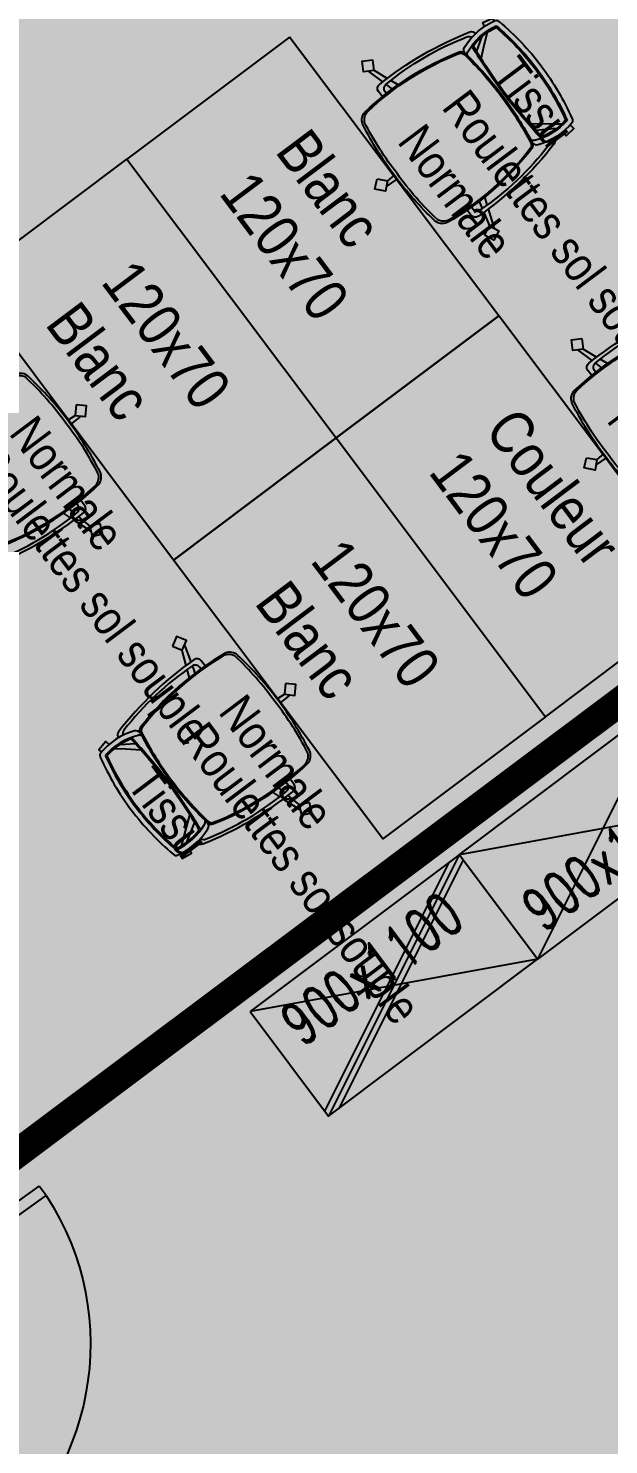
# Model space of a CAD drawing. Extents: x -28.9 to 23.3, y -8.4 to 57.6.
# Drawn here: x 6.156 to 8.154, y 4.323 to 9.198 of the extents above; entities that cross this region are included whole.
import ezdxf
from ezdxf.enums import TextEntityAlignment as Align

# ---------------------------------------------------------------- set-up
doc = ezdxf.new("R2010")
doc.units = 0
doc.header["$LTSCALE"] = 0.001
doc.linetypes.add('HIDDEN', pattern=[9.524999999999999, 6.35, -3.175])
for name, color, linetype in [('A-Etiq_Mob', 7, 'Continuous'), ('A-Etiquettes', 7, 'Continuous'), ('A-MobilierAQ', 7, 'Continuous')]:
    doc.layers.add(name, color=color, linetype=linetype)
for name, color, linetype, true_color in [('A-mobilier', 7, 'Continuous', 0x666666), ('A-vitré', 7, 'Continuous', 0x61becc), ('couleur siege', 1, 'Continuous', 0xff0000), ('Exit- 04-ZON-PLATEAU DE BUREAU', 7, 'Continuous', 0xffc20a)]:
    doc.layers.add(name, color=color, linetype=linetype, true_color=true_color)
doc.layers.add('A-portes', color=7, linetype='Continuous', lineweight=25)
doc.styles.add('ROMAND', font='romand', dxfattribs={"width": 0.7})
doc.styles.get("Standard").update_dxf_attribs({"font": 'ARIALN.TTF'})

# ---------------------------------------------------------------- blocks, each defined once
blk = doc.blocks.new('Poste127')
at = {"transparency": 33554582}
h = blk.add_hatch(color=256, dxfattribs=at)
h.dxf.hatch_style = 1
h.set_gradient(color1=(199, 200, 202), color2=(255, 246, 230), tint=1, name='CURVED')
h.paths.add_polyline_path([(0, 0.7000000001862645), (0, 0), (1.199999999953434, 0), (1.199999999953434, 0.7000000001862645)])
blk.add_lwpolyline([(0, 0.7000000001862645), (0, 0), (1.199999999953434, 0), (1.199999999953434, 0.7000000001862645)], close=True)
at = {"layer": 'A-Etiq_Mob'}
for tag, p in [('FINITION', (0.2838876038261873, 0.4213260475889449)), ('DIM', (0.2838876038261873, 0.180364246770391))]:
    blk.add_attdef(tag, p, '', height=0.15, dxfattribs=at)
blk = doc.blocks.new('chaise')
at = {"layer": 'A-mobilier', "ltscale": 0.1, "true_color": 0xc7c8ca}
h = blk.add_hatch(color=9, dxfattribs=at)
h.dxf.hatch_style = 1
h.paths.add_polyline_path([(0.2715491143421301, 0.455621801202758, 0.300759934891644), (0.2357574017906574, 0.4894748589401656, 0.0433418080680352), (0.008168806819880784, 0.5092401327321439, 0.04334180322000163), (-0.2194197374273336, 0.4894745691133892, 0.3007587469521966), (-0.255211500702342, 0.4556218012027262, 0.09791031049143928), (-0.2228942540697116, 0.02699684442827366, 0.2920854038644955), (-0.2068791327073989, 0.0126073428378719, 0.04092861197460462), (0.008168806819910819, -0.005025367267817993, 0.04092861197459894), (0.2232167463471906, 0.01260734283787018, 0.2920854038644228), (0.2392318677094935, 0.02699684442827621, 0.09791031049144605)])
h.paths.add_polyline_path([(0.1590002434955057, -0.02386810908446568, 0.0157653059491629), (0.008168806819860375, -0.01769453791376741, 0.0167386024384764), (-0.151956327238827, -0.0245606660483948), (-0.1895862393693907, -0.06909931075989478), (-0.218063615710743, -0.1033006341720911, 0.04082410277824906), (-0.2134840188767374, -0.1417929266021728, 0.05487273668182494), (0.00816880681982433, -0.1665915085206171, 0.05487273668186002), (0.2298216325165285, -0.1417929266021725, 0.02251951963335835), (0.2331263378262177, -0.120641768509061), (0.2188994909560902, -0.1014229596364653)])
h.paths.add_polyline_path([(0.1912010179774821, -0.02642313210186309, 0.003372665220578844), (0.1590002434955061, -0.02386810908446657), (0.2188994909560899, -0.1014229596364646), (0.2331263378262178, -0.1206417685090611, 0.02534992267067604), (0.2345535939640554, -0.09658890014734528)])
h.paths.add_polyline_path([(0.2255283528940356, -0.02962915516687836, 0.003599736810384348), (0.1912010179774822, -0.02642313210186309), (0.2345535939640554, -0.09658890014734522, 0.07140017750245801)])
h.paths.add_polyline_path([(-0.1519563272388259, -0.02456066604839391, 0.003504998786596646), (-0.1854092093458931, -0.02735501972066023), (-0.1959909920168737, -0.04283480132175932), (-0.217381903887567, -0.07454627274383974, 0.03026850600342538), (-0.218063615710743, -0.1033006341720911), (-0.1895862393693941, -0.06909931075989734)])
h.paths.add_polyline_path([(-0.1854092093458931, -0.02735501972066023, 0.002494355026537784), (-0.2091907392542439, -0.02962915516687903, 0.04811579010743939), (-0.2173819038875671, -0.07454627274383985), (-0.1959909920168775, -0.04283480132176493)], flags=17)
at = {"layer": 'A-mobilier'}
for p, q in [((0.003950152629471404, 0.5092333933515363), (0.006401147886208491, 0.542773031949082)), ((0.02158272862661192, 0.5582293804112908), (0.02286628991944895, 0.5091583202692505)), ((-0.373705673792216, 0.349310751074654), (-0.3075140074521414, 0.3300594603443869)), ((-0.3077583534605424, 0.3081854639264634), (-0.3628617519528632, 0.3302217688609801)), ((-0.291855176238073, 0.3255052206815492), (-0.2834409433419012, 0.3230580116488682)), ((-0.2623662698793225, 0.3652962910753388), (-0.2871242377551653, 0.3652962910753388)), ((-0.2629488290145616, 0.3452962910753286), (-0.2718427616516124, 0.3452962910753286)), ((0.278703883519114, 0.3652962910753388), (0.3034618513949567, 0.3652962910753388)), ((0.2792864426543531, 0.3452962910753286), (0.2881803752914038, 0.3452962910753286)), ((0.3240022789611317, 0.3204872033845447), (0.3783992786915746, 0.3336615741503124)), ((0.3092525451719723, 0.2928840273316666), (0.2787474258823295, 0.2819319009095693)), ((0.279429722319918, 0.3096922075193902), (0.3085694536247274, 0.3167495383671337)), ((0.397769026339887, 0.324663732337342), (0.3240894310765441, 0.2982108529242282)), ((-0.2173819038875706, -0.07454627274384507), (-0.1959909920168741, -0.0428348013217601)), ((-0.2416250308857855, -0.06559758133252558), (-0.2408523712826423, -0.06559758133252558)), ((-0.1895862393693903, -0.06909931075989562), (-0.2193101251279757, -0.104797691738213)), ((0.2331263378262065, -0.1206417685090457), (0.2188994909560904, -0.1014229596364657)), ((0.2579626445255769, -0.06559758133252558), (0.2571899849224337, -0.06559758133252558))]:
    blk.add_line(p, q, dxfattribs=at)
at = {"layer": 'A-mobilier', "linetype": 'HIDDEN'}
for p, q in [((-0.2626709702161634, 0.2897026001542145), (-0.2927110792869598, 0.3020851971314755)), ((-0.2834409433419012, 0.3230580116488682), (-0.2631565759733689, 0.3171037172212152)), ((-0.1959909920168741, -0.0428348013217601), (-0.1854092093458917, -0.0273550197206589)), ((-0.1519563272388211, -0.02456066604838725), (-0.1895862393693903, -0.06909931075989562)), ((0.2188994909560904, -0.1014229596364657), (0.1590002434955124, -0.02386810908447501)), ((0.1912010179774768, -0.02642313210185421), (0.2345535939640513, -0.09658890014733856))]:
    blk.add_line(p, q, dxfattribs=at)
at = {"layer": 'A-mobilier'}
for points in [[(-0.02357951245585355, 0.5701010768243293), (0.006401147886208491, 0.542773031949082), (0.0339622019070589, 0.571994913139747), (0.002989753268025197, 0.5998487280207883)], [(-0.3982376089203399, 0.3102247409160555), (-0.3630947610984663, 0.3309805480123487), (-0.3828587798978162, 0.3655976258284284), (-0.4180016277196898, 0.3448418187321067)], [(0.395110413160296, 0.3711762720043339), (0.3783992786915746, 0.3336615741503124), (0.4151551973942276, 0.3167174305359879), (0.431866331862949, 0.3542321283900378)]]:
    blk.add_lwpolyline(points, close=True, dxfattribs=at)
for points in [[(0.2546741722848083, -0.1449980044295387), (0.2745471435902971, -0.14743971786163), (0.2795300759263171, -0.1068839056892443), (0.2593574427116323, -0.1049241008195736)], [(-0.2428140357667985, -0.1092347302732151), (-0.2591729075763567, -0.1128872624066446), (-0.2503245577565281, -0.1525170357094225), (-0.2373278107128272, -0.1499058006915845)]]:
    blk.add_lwpolyline(points, dxfattribs=at)
for centre, radius, start, end in [((-0.2117215272793942, 0.44548813273218), 0.044655, 99.92719800000059, 166.8834608697456), ((-0.01858830833711522, -0.6868686344490698), 1.183601823291655, 88.70463161621642, 100.0235487555268), ((0.008168472720598174, -0.8109308672678139), 1.320171, 89.9999854999992, 99.92700599999954), ((0.008169140919193296, -0.8109308672678139), 1.320171, 80.07299400000208, 90.00001450000079), ((0.03492592197690669, -0.6868686344490698), 1.183601823291655, 79.97645124447153, 91.29536838378357), ((0.2280591409191857, 0.44548813273218), 0.044655, 13.11653913025446, 80.07280199999782), ((0.8448880578703779, 0.3230357505146912), 1.108060512611538, 173.1277521945004, 195.4958475337302), ((0.8448880578703779, 0.3230357505146912), 1.103060512611538, 173.7386684664811, 195.3268025170811), ((-0.2029961184149158, 0.4341831886906959), 0.04945139340902575, 115.9014025870267, 169.3298353734962), ((-0.8285504442305864, 0.3230357505146912), 1.103060512611538, 344.6731974829189, 6.261331533518845), ((-0.8285504442305864, 0.3230357505146912), 1.108060512611538, 344.5041524662698, 6.872247805499546), ((0.2193337320547073, 0.4341831886906959), 0.04945139340902575, 10.67016462650381, 64.09859741297478), ((1.038920982508529, 0.3040805895129211), 1.346685592081568, 178.2197245615229, 195.2821626513306), ((-0.2871242377551653, 0.3452962910753286), 0.02, 90, 178.2197245615245), ((0.8419413967104674, 0.2723440879653367), 1.135042190784792, 177.2780588078455, 195.5027957165667), ((-0.2718427616516124, 0.3252962910753183), 0.02, 90, 177.2780588078161), ((-0.825603783070676, 0.2723440879653367), 1.135042190784792, 344.4972042834333, 2.721941192154519), ((-1.022583368868737, 0.3040805895129211), 1.346685592081568, 344.7178373486694, 1.780275438477152), ((0.2881803752914038, 0.3252962910753183), 0.02, 2.721941192183875, 90), ((0.3034618513949567, 0.3452962910753286), 0.02, 1.780275438475524, 90), ((-0.2071278824904823, -0.007618816697089414), 0.02, 80.75546510464436, 159.0187046792303), ((0.01955371152314456, -0.09454883228141853), 0.2427784435942555, 156.8702455976948, 192.2258069419531), ((-0.2036212576983587, 0.03234021516871621), 0.02, 195.4958475337152, 260.6251000537077), ((-0.1996521893605063, 0.03675661069965486), 0.02, 195.3268025170559, 260.7665137316419), ((0.008168472720598174, 1.31514563273214), 1.320171, 260.6251000537077, 270.0000145000008), ((-0.1855762819663482, -0.007618816697089414), 0.02, 114.7784622669255, 159.0187046792303), ((0.008168472720598174, 1.31514563273214), 1.315171, 260.766513731647, 270.0000145551252), ((0.008169140919193296, 1.31514563273214), 1.315171, 269.9999854448731, 279.2334862683513), ((0.008169140919193296, 1.31514563273214), 1.320171, 269.9999854999992, 279.3748999462939), ((0.2019138956061397, -0.007618816697089414), 0.02, 20.98129532076817, 65.22153773307451), ((0.2159898030002978, 0.03675661069965486), 0.02, 279.2334862683581, 344.6731974829441), ((-0.003216097883353086, -0.09454883228141853), 0.2427784435942555, 347.7741930580469, 23.1297544023052), ((0.2234654961302738, -0.007618816697089414), 0.02, 20.98129532076817, 99.24453489535404), ((0.2199588713381502, 0.03234021516871621), 0.02, 279.3748999462939, 344.5041524662848), ((-0.2408523712826423, -0.04559758133251535), 0.02, 195.2821626513472, 270), ((-0.2325326737905016, -0.02569040509479237), 0.02, 195.5027957165986, 252.7293511112002), ((0.01955371152334351, -0.09454883228147537), 0.2627784435944595, 159.0187046792684, 193.9621002383509), ((0.01955371152334351, -0.09454883228147537), 0.2377784435944595, 164.1555939367727, 191.4603385232709), ((0.03062681166179004, -2.412012245084554), 2.399423029636379, 90.53628212539755, 95.82875607082399), ((0.03062681166179004, -2.412012245084554), 2.394423029636379, 90.5374020148865, 95.74819503493816), ((-0.01428919802199857, -2.412012245084554), 2.399423029636379, 84.17124392917763, 89.46371787460083), ((-0.01428919802199857, -2.412012245084554), 2.394423029636379, 84.25180496506344, 89.4625979851135), ((-0.003216097883552038, -0.09454883228147537), 0.2377784435944595, 348.5396614767275, 15.84440606322726), ((-0.003216097883552038, -0.09454883228147537), 0.2627784435944595, 346.0378997616491, 20.98129532072947), ((0.248870287430293, -0.02569040509479237), 0.02, 287.2706488888014, 344.4972042834029), ((0.2571899849224337, -0.04559758133251535), 0.02, 270, 344.7178373486528), ((-0.2198282898200716, -0.1454774161256864), 0.02, 218.5890450186549, 257.0335450396184), ((0.009984456569696931, 0.8526166213182194), 1.024209747065633, 257.1546190739451, 269.8984298650528), ((0.009984456569696931, 0.8526166213182194), 1.019209747065633, 257.3346260313588, 269.8979315856634), ((0.006353157070094539, 0.8526166213182194), 1.019209747065633, 270.1020684143382, 282.6653739686412), ((0.006353157070094539, 0.8526166213182194), 1.024209747065633, 270.1015701349488, 282.8453809260568), ((0.2361659034598631, -0.1454774161256864), 0.02, 282.9664549603832, 321.4109549813451), ((0.009984456569696931, 0.8526166213182194), 1.044209747065633, 257.0335450396203, 269.9003752642131), ((0.006353157070094539, 0.8526166213182194), 1.044209747065633, 270.0996247357853, 282.9664549603797)]:
    blk.add_arc(centre, radius, start, end, dxfattribs=at)
blk = doc.blocks.new('SiègeT1')
at = {"layer": 'couleur siege', "true_color": 0x8a6689}
for points in [[(-0.1936448166586331, 0.2235493585408292), (-0.0768743321638965, 0.2096348755525881), (0.03850603155279941, 0.2124176404061089), (0.1552765160475644, 0.2165922817268395), (0.1983704297361157, 0.2221581407941997), (0.2025407920703515, 0.2444215770636404), (0.2039309128484206, 0.2819910434282136), (0.2011506712922539, 0.3209520568997348), (0.1233037381518614, 0.3376496341018154), (0.03850603155279941, 0.3432154931691755), (-0.02265945225073551, 0.3446070402760668), (-0.0977261438349899, 0.3376496341018154), (-0.1491607821919843, 0.3306922279275639), (-0.1964250582147713, 0.3223436040066261), (-0.2019855413270761, 0.3000801677371854), (-0.200595420549007, 0.265293466226133)], [(-0.2076026177319363, -0.2358496633401295), (-0.2249862918394285, -0.2195281330248733), (-0.2335004848606275, -0.1968016162270985), (-0.2363385492010366, -0.1399853242326046), (-0.2381188465966204, -0.07595900674294143), (-0.2337046450724927, -0.01164515774450334), (-0.227818929994811, 0.04481344900546705), (-0.2180094048653132, 0.1022538786963949), (-0.2107279732562404, 0.1320998469173631), (-0.2013121856781765, 0.1690142157208996), (-0.1966042918891446, 0.1768684698885252), (-0.1840497954062243, 0.1800099080674116), (-0.1204800029283604, 0.1883216436389787), (-0.04937340900829668, 0.1933503161190018), (0.009084238895610497, 0.1952846489376796), (0.0767128177779739, 0.1925766488636285), (0.1321762289535116, 0.1879349746913661), (0.168502502928277, 0.1829063022113431), (0.1909162080474118, 0.1794249642421235), (0.1994181921522795, 0.1771039624758899), (0.2036690994205799, 0.1728489572512402), (0.2071471144582802, 0.1635652795465106), (0.2187404979172811, 0.1148255598965377), (0.2314933892904776, 0.04519781243119067), (0.2372900810199781, -0.004702243421768088), (0.2407680960576783, -0.06272531141620874), (0.2411545421729784, -0.1048890240752982), (0.2396087577117782, -0.1590440851529067), (0.2363596598551396, -0.1972966447008773), (0.2345049219836426, -0.2096733446259051), (0.2289408779374184, -0.2195745728218341), (0.2221401724085865, -0.22885693308546), (0.2134848985765245, -0.2344267444759609), (0.2066841930476926, -0.2362830189125518), (0.1751539883687201, -0.241852500942791), (0.1139483168823005, -0.2480408509053333), (0.05088790752438396, -0.2511351905666785), (-0.05045644162717625, -0.2517540584989817), (-0.1258816005601489, -0.2474219829730302), (-0.1911140100457089, -0.2375207547771012)]]:
    blk.add_hatch(color=8, dxfattribs=at).paths.add_polyline_path(points)
at = {"extrusion": (0, 0, -1), "xscale": 0.8999999999999986, "yscale": 0.8999999999999986, "zscale": -0.9, "rotation": 180}
blk.add_blockref('chaise', (0.005464719723391909, 0.1949506776320007), dxfattribs=at)
at = {"layer": 'A-Etiq_Mob', "style": 'ROMAND', "width": 0.7}
for tag, p in [('FINITION', (-0.07913048358669794, 0.177475456312822)), ('PIETEMENT', (-0.09136309989880331, -0.03101183971774635)), ('ASSISE', (-0.0882943425443159, -0.2242408096338142)), ('COULEUR', (-0.1036381332687766, -0.4236040358902904))]:
    blk.add_attdef(tag, p, '', height=0.15, dxfattribs=at)
blk = doc.blocks.new('Poste127Couleur')
at = {"transparency": 33554582}
h = blk.add_hatch(color=256, dxfattribs=at)
h.dxf.hatch_style = 1
h.set_gradient(color1=(169, 83, 160), color2=(255, 246, 230), tint=1, name='CURVED')
h.paths.add_polyline_path([(0, 0.7028809168953138), (0, 0.00288091670904933), (1.199999999953434, 0.00288091670904933), (1.199999999953434, 0.7028809168953138)])
blk.add_lwpolyline([(0, 0.7000000001862645), (0, 0), (1.199999999953434, 0), (1.199999999953434, 0.7000000001862645)], close=True)
at = {"layer": 'A-Etiq_Mob'}
for tag, p in [('STRATIFIE', (0.2838876038261873, 0.4213260475889449)), ('DIM', (0.2838876038261873, 0.180364246770391))]:
    blk.add_attdef(tag, p, '', height=0.15, dxfattribs=at)
blk = doc.blocks.new('armoire90Réhausse')
at = {"true_color": 0xfdedc9}
h = blk.add_hatch(color=254, dxfattribs=at)
h.dxf.hatch_style = 1
h.paths.add_polyline_path([(5.684341886080801e-14, 0.4499999999998181), (0, 0), (0.9000000000000001, -1.70530256582424e-13), (0.9000000000001138, 0.4499999999998181)])
blk.add_lwpolyline([(5.684341886080801e-14, 0.4499999999998181), (0, 0), (0.9000000000000001, -1.70530256582424e-13), (0.9000000000001138, 0.4499999999998181)], close=True)
for points in [[(0.9000000000000001, -1.70530256582424e-13), (5.684341886080801e-14, 0.4499999999998181)], [(0.9000000000001138, 0.4499999999998181), (0, 0)], [(0.8552786404500989, 0.4499999999998181), (2.824572192140135e-15, 0.0223606797749969)], [(0.9000000000001082, 0.4276393202248197), (0.04472135954999783, -8.473716576417744e-15)]]:
    blk.add_lwpolyline(points)
at = {"layer": 'A-Etiq_Mob', "style": 'ROMAND', "width": 0.7}
for tag, p in [('DIMENSION', (0.06836076801465651, 0.2417910695728835)), ('FINITION', (0.06836076801465651, 0.001340864934411518)), ('PORTES', (0.06836076801465651, -0.2391093397040605))]:
    blk.add_attdef(tag, p, '', height=0.15, dxfattribs=at)
blk = doc.blocks.new('armoire90')
blk.add_lwpolyline([(5.684341886080801e-14, 0.4499999999998181), (0, 0), (0.9000000000000001, -1.70530256582424e-13), (0.9000000000001138, 0.4499999999998181)], close=True)
for points in [[(0.9000000000000001, -1.70530256582424e-13), (5.684341886080801e-14, 0.4499999999998181)], [(0.9000000000001138, 0.4499999999998181), (0, 0)]]:
    blk.add_lwpolyline(points)
at = {"layer": 'A-Etiq_Mob', "style": 'ROMAND', "width": 0.7}
for tag, p in [('DIMENSION', (0.06836076801465651, 0.2417910695728835)), ('FINITION', (0.06836076801465651, 0.001340864934411518)), ('PORTES', (0.06836076801465651, -0.2391093397040605))]:
    blk.add_attdef(tag, p, '', height=0.15, dxfattribs=at)
blk = doc.blocks.new('P_93100')
for p, q in [((0.4249999999999998, 0.9299999999999997), (0.4649999999999999, 0.9299999999999997)), ((0.4249999999999998, 0), (0.4249999999999998, 0.9299999999999997)), ((0.4649999999999999, 0), (0.4649999999999999, 0.9299999999999997)), ((-0.5, -0.09999999999999964), (-0.5, 0)), ((-0.5, 0), (-0.4649999999999999, 0)), ((-0.4649999999999999, 0), (-0.4649999999999999, -0.03999999999999915)), ((0.4249999999999998, 0), (0.4649999999999999, 0)), ((0.4649999999999999, 0), (0.4649999999999999, -0.03999999999999915)), ((0.5, 0), (0.4649999999999999, 0)), ((0.5, -0.09999999999999964), (0.5, 0)), ((-0.4649999999999999, -0.03999999999999915), (-0.4499999999999993, -0.03999999999999915)), ((-0.4499999999999993, -0.03999999999999915), (-0.4499999999999993, -0.09999999999999964)), ((0.4649999999999999, -0.03999999999999915), (0.4500000000000002, -0.03999999999999915)), ((0.4500000000000002, -0.03999999999999915), (0.4500000000000002, -0.09999999999999964)), ((-0.4499999999999993, -0.09999999999999964), (-0.5, -0.09999999999999964)), ((0.4500000000000002, -0.09999999999999964), (0.5, -0.09999999999999964))]:
    blk.add_line(p, q)
blk.add_arc((0.4649999999999999, 0), 0.9308598175880188, 92.46281667591661, 180)

msp = doc.modelspace()

# ---------------------------------------------------------------- hatches: boundary and pattern name
at = {"layer": 'Exit- 04-ZON-PLATEAU DE BUREAU', "transparency": 33554572}
h = msp.add_hatch(color=256, dxfattribs=at)
h.dxf.hatch_style = 1
edge = h.paths.add_edge_path()
edge.add_line((1.068589691812047, 10.80788541151145), (2.504772116423598, 10.42177366962641))
edge.add_line((2.504772116423598, 10.42177366962641), (3.868166000752941, 11.47830083898777))
edge.add_line((3.868166000752941, 11.47830083898777), (3.787857621840569, 11.61164856728259))
edge.add_line((3.787857621840569, 11.61164856728259), (5.121423726767844, 12.64506146299014))
edge.add_line((5.121423726767844, 12.64506146299014), (5.230505508168292, 12.53401094596619))
edge.add_line((5.230505508168292, 12.53401094596619), (6.232230408048608, 13.31027199925553))
edge.add_line((6.232230408048608, 13.31027199925553), (14.14466980790493, 2.747801689491414))
edge.add_line((14.14466980790493, 2.747801689491412), (13.38065354505237, 2.174027427757139))
edge.add_line((13.38065354505237, 2.174027427757139), (13.47939288093803, 2.031736798724917))
edge.add_line((13.47939288093803, 2.031736798724917), (12.59511131424065, 1.367643601020082))
edge.add_line((12.59511131424065, 1.367643601020082), (12.48598760780837, 1.502135594298018))
edge.add_line((12.48598760780837, 1.502135594298018), (11.25853091664785, 0.5803187547560693))
edge.add_line((11.25853091664785, 0.5803187547560693), (11.35727025253294, 0.4380281257235108))
edge.add_line((11.35727025253294, 0.4380281257235108), (10.47298868583589, -0.2260650719811599))
edge.add_line((10.47298868583589, -0.2260650719811599), (10.36386497940378, -0.09157307870338638))
edge.add_line((10.36386497940378, -0.09157307870338638), (9.220034889170538, -0.9505865545716965))
edge.add_line((9.220034889170538, -0.9505865545716965), (9.31877422505519, -1.092877183604346))
edge.add_line((9.31877422505519, -1.092877183604346), (8.43449265835856, -1.756970381309211))
edge.add_line((8.43449265835856, -1.756970381309211), (8.32536895192614, -1.622478388031139))
edge.add_line((8.32536895192614, -1.622478388031139), (7.241236306363859, -2.436659235447841))
edge.add_line((7.241236306363859, -2.436659235447841), (7.339975642249051, -2.578949864480601))
edge.add_line((7.339975642249051, -2.578949864480601), (6.455694075551719, -3.243043062185508))
edge.add_line((6.455694075551719, -3.243043062185508), (6.346570369118831, -3.108551068908227))
edge.add_line((6.346570369118831, -3.108551068908227), (5.295624376184913, -3.89780882497544))
edge.add_line((5.295624376184913, -3.89780882497544), (5.394363712070502, -4.040099454007729))
edge.add_line((5.394363712070502, -4.040099454007729), (4.51008214537361, -4.704192651712301))
edge.add_line((4.51008214537361, -4.704192651712301), (4.400958438940731, -4.569700658435012))
edge.add_line((4.400958438940731, -4.569700658435012), (4.315358049093609, -4.634425792881263))
edge.add_line((4.315358049093609, -4.634425792881263), (1.467514008067493, -0.8680904701160159))
edge.add_line((1.467514008067493, -0.8680904701160159), (3.086448344014383, -0.8680904701160159))
edge.add_line((3.086448344014383, -0.8680904701160159), (7.116405123904538, 2.151545050623524))
edge.add_line((7.116405123904538, 2.151545050623524), (2.365587474556849, 8.491909529884113))
edge.add_line((2.365587474556849, 8.491909529884113), (1.064590997792172, 8.491909529878551))
edge.add_line((1.064590997792172, 8.491909529878551), (1.064590997782256, 10.81148330875194))
h = msp.add_hatch(color=256, dxfattribs=at)
h.dxf.hatch_style = 1
edge = h.paths.add_edge_path()
edge.add_line((1.068589691812047, 10.80788541151145), (2.504772116423598, 10.42177366962641))
edge.add_line((2.504772116423598, 10.42177366962641), (3.868166000752941, 11.47830083898777))
edge.add_line((3.868166000752941, 11.47830083898777), (3.787857621840569, 11.61164856728259))
edge.add_line((3.787857621840569, 11.61164856728259), (5.121423726767844, 12.64506146299014))
edge.add_line((5.121423726767844, 12.64506146299014), (5.230505508168292, 12.53401094596619))
edge.add_line((5.230505508168292, 12.53401094596619), (6.232230408048608, 13.31027199925553))
edge.add_line((6.232230408048608, 13.31027199925553), (14.14466980790493, 2.747801689491414))
edge.add_line((14.14466980790493, 2.747801689491412), (13.38065354505237, 2.174027427757139))
edge.add_line((13.38065354505237, 2.174027427757139), (13.47939288093803, 2.031736798724917))
edge.add_line((13.47939288093803, 2.031736798724917), (12.59511131424065, 1.367643601020082))
edge.add_line((12.59511131424065, 1.367643601020082), (12.48598760780837, 1.502135594298018))
edge.add_line((12.48598760780837, 1.502135594298018), (11.25853091664785, 0.5803187547560693))
edge.add_line((11.25853091664785, 0.5803187547560693), (11.35727025253294, 0.4380281257235108))
edge.add_line((11.35727025253294, 0.4380281257235108), (10.47298868583589, -0.2260650719811599))
edge.add_line((10.47298868583589, -0.2260650719811599), (10.36386497940378, -0.09157307870338638))
edge.add_line((10.36386497940378, -0.09157307870338638), (9.220034889170538, -0.9505865545716965))
edge.add_line((9.220034889170538, -0.9505865545716965), (9.31877422505519, -1.092877183604346))
edge.add_line((9.31877422505519, -1.092877183604346), (8.43449265835856, -1.756970381309211))
edge.add_line((8.43449265835856, -1.756970381309211), (8.32536895192614, -1.622478388031139))
edge.add_line((8.32536895192614, -1.622478388031139), (7.241236306363859, -2.436659235447841))
edge.add_line((7.241236306363859, -2.436659235447841), (7.339975642249051, -2.578949864480601))
edge.add_line((7.339975642249051, -2.578949864480601), (6.455694075551719, -3.243043062185508))
edge.add_line((6.455694075551719, -3.243043062185508), (6.346570369118831, -3.108551068908227))
edge.add_line((6.346570369118831, -3.108551068908227), (5.295624376184913, -3.89780882497544))
edge.add_line((5.295624376184913, -3.89780882497544), (5.394363712070502, -4.040099454007729))
edge.add_line((5.394363712070502, -4.040099454007729), (4.51008214537361, -4.704192651712301))
edge.add_line((4.51008214537361, -4.704192651712301), (4.400958438940731, -4.569700658435012))
edge.add_line((4.400958438940731, -4.569700658435012), (4.315358049093609, -4.634425792881263))
edge.add_line((4.315358049093609, -4.634425792881263), (1.467514008067493, -0.8680904701160159))
edge.add_line((1.467514008067493, -0.8680904701160159), (3.086448344014383, -0.8680904701160159))
edge.add_line((3.086448344014383, -0.8680904701160159), (7.116405123904538, 2.151545050623524))
edge.add_line((7.116405123904538, 2.151545050623524), (2.365587474556849, 8.491909529884113))
edge.add_line((2.365587474556849, 8.491909529884113), (1.064590997792172, 8.491909529878551))
edge.add_line((1.064590997792172, 8.491909529878551), (1.064590997782256, 10.81148330875194))

# ---------------------------------------------------------------- linework, layer by layer
at = {"layer": 'A-vitré', "const_width": 0.1}
msp.add_lwpolyline([(5.292965945296288, 4.707759928527218), (10.01344599907752, 8.244006869095115)], dxfattribs=at)

# ---------------------------------------------------------------- block references
at = {"layer": 'A-mobilier'}
ref = msp.add_blockref('SiègeT1', (7.62689338082736, 8.84944222002121), dxfattribs=dict(at, rotation=306.9064557713115))
ref.add_attrib('FINITION', 'Tissu', dxfattribs={"layer": 'A-Etiq_Mob', "height": 0.12, "rotation": 306.9064557713114}).set_placement((7.721287100562265, 9.019292144073555), align=Align.BOTTOM_LEFT)
ref.add_attrib('ASSISE', 'Normale', dxfattribs={"layer": 'A-Etiq_Mob', "height": 0.12, "rotation": 306.9064557713114}).set_placement((7.394564952652766, 8.785384955850393), align=Align.BOTTOM_LEFT)
ref.add_attrib('PIETEMENT', 'Roulettes sol souple', dxfattribs={"layer": 'A-Etiq_Mob', "height": 0.12, "rotation": 306.9064557713114}).set_placement((7.54723130167956, 8.90387477803522), align=Align.BOTTOM_LEFT)
at = {"layer": 'A-mobilier', "ltscale": 0.1}
ref = msp.add_blockref('Poste127', (6.495522391586922, 8.747784592215897), dxfattribs=dict(at, rotation=306.9064557713115))
ref.add_attrib('STRATIFIE', 'Blanc', (7.002899299760079, 8.773793879718013), dxfattribs={"layer": 'A-Etiq_Mob', "ltscale": 0.1, "height": 0.15, "rotation": 306.9064557713114})
ref.add_attrib('DIM', '120x70', (6.810222147141523, 8.629093830261931), dxfattribs={"layer": 'A-Etiq_Mob', "ltscale": 0.1, "height": 0.15, "rotation": 306.9064557713114})
ref = msp.add_blockref('Poste127', (6.495522391586922, 8.747784592215897), dxfattribs=dict(at, xscale=-1, rotation=126.9064557713116))
ref.add_attrib('STRATIFIE', 'Blanc', (6.211121396812077, 8.179170697063748), dxfattribs={"layer": 'A-Etiq_Mob', "ltscale": 0.1, "height": 0.15, "rotation": 306.9064557713114})
ref.add_attrib('DIM', '120x70', (6.403389468427198, 8.323563527731178), dxfattribs={"layer": 'A-Etiq_Mob', "ltscale": 0.1, "height": 0.15, "rotation": 306.9064557713114})
at = {"layer": 'A-mobilier'}
ref = msp.add_blockref('SiègeT1', (8.347505771467713, 7.889901818396311), dxfattribs=dict(at, rotation=306.9064557713115))
ref.add_attrib('FINITION', 'Tissu', dxfattribs={"layer": 'A-Etiq_Mob', "height": 0.12, "rotation": 306.9064557713114}).set_placement((8.441899491202616, 8.059751742448652), align=Align.BOTTOM_LEFT)
ref.add_attrib('ASSISE', 'Normale', dxfattribs={"layer": 'A-Etiq_Mob', "height": 0.12, "rotation": 306.9064557713114}).set_placement((8.11517734329312, 7.825844554225498), align=Align.BOTTOM_LEFT)
ref.add_attrib('PIETEMENT', 'Roulettes sol souple', dxfattribs={"layer": 'A-Etiq_Mob', "height": 0.12, "rotation": 306.9064557713114}).set_placement((8.26784369231991, 7.944334376410323), align=Align.BOTTOM_LEFT)
ref = msp.add_blockref('SiègeT1', (6.082497219105129, 7.689604647460633), dxfattribs=dict(at, xscale=-1, rotation=126.9064557713116))
ref.add_attrib('FINITION', 'Tissu', dxfattribs={"layer": 'A-Etiq_Mob', "height": 0.12, "rotation": 306.9064557713114}).set_placement((5.742262533342498, 7.533049749167395), align=Align.BOTTOM_LEFT)
ref.add_attrib('ASSISE', 'Normale', dxfattribs={"layer": 'A-Etiq_Mob', "height": 0.12, "rotation": 306.9064557713114}).set_placement((6.057978697399153, 7.781612092233298), align=Align.BOTTOM_LEFT)
ref.add_attrib('PIETEMENT', 'Roulettes sol souple', dxfattribs={"layer": 'A-Etiq_Mob', "height": 0.12, "rotation": 306.9064557713114}).set_placement((5.926695191307036, 7.686856298524606), align=Align.BOTTOM_LEFT)
at = {"layer": 'A-mobilier', "ltscale": 0.1, "rotation": 306.9064557713115}
msp.add_blockref('Poste127Couleur', (7.216134782225615, 7.788244190593206), dxfattribs=at).add_auto_attribs({'STRATIFIE': 'Couleur', 'DIM': '120x70'})
at = {"layer": 'A-mobilier', "ltscale": 0.1}
ref = msp.add_blockref('Poste127', (7.216134782225613, 7.788244190593206), dxfattribs=dict(at, xscale=-1, rotation=126.9064557713116))
ref.add_attrib('STRATIFIE', 'Blanc', (6.931733787450765, 7.219630295441058), dxfattribs={"layer": 'A-Etiq_Mob', "ltscale": 0.1, "height": 0.15, "rotation": 306.9064557713114})
ref.add_attrib('DIM', '120x70', (7.12400185906589, 7.364023126108485), dxfattribs={"layer": 'A-Etiq_Mob', "ltscale": 0.1, "height": 0.15, "rotation": 306.9064557713114})
at = {"layer": 'A-mobilier'}
ref = msp.add_blockref('SiègeT1', (6.803109609743823, 6.730064245837942), dxfattribs=dict(at, xscale=-1, rotation=126.9064557713116))
ref.add_attrib('FINITION', 'Tissu', dxfattribs={"layer": 'A-Etiq_Mob', "height": 0.12, "rotation": 306.9064557713114}).set_placement((6.462874923981191, 6.573509347544707), align=Align.BOTTOM_LEFT)
ref.add_attrib('ASSISE', 'Normale', dxfattribs={"layer": 'A-Etiq_Mob', "height": 0.12, "rotation": 306.9064557713114}).set_placement((6.778591088037845, 6.822071690610604), align=Align.BOTTOM_LEFT)
ref.add_attrib('PIETEMENT', 'Roulettes sol souple', dxfattribs={"layer": 'A-Etiq_Mob', "height": 0.12, "rotation": 306.9064557713114}).set_placement((6.647307581945731, 6.727315896901914), align=Align.BOTTOM_LEFT)
at = {"layer": 'A-MobilierAQ', "ltscale": 0.1}
ref = msp.add_blockref('armoire90', (7.63908271080661, 6.3537561185727), dxfattribs=dict(at, xscale=-1, rotation=216.8971807486027))
ref.add_attrib('DIMENSION', '900x1200', (7.928975653337265, 6.081477734062397), dxfattribs={"layer": 'A-Etiq_Mob', "ltscale": 0.1, "height": 0.15, "rotation": 36.89718074860265, "style": 'ROMAND', "width": 0.7})
at = {"layer": 'A-MobilierAQ', "ltscale": 0.1, "rotation": 36.89718074860271}
msp.add_blockref('armoire90Réhausse', (7.189511323784306, 5.45354193962939), dxfattribs=at).add_auto_attribs({'DIMENSION': '900x1100'})
at = {"layer": 'A-portes', "ltscale": 0.01}
ref = msp.add_blockref('P_93100', (5.711174930059062, 4.292210262405268), dxfattribs=dict(at, xscale=-1, rotation=305.7849104470912))
ref.add_attrib('N°', '101', (5.83577106997098, 4.363086098931253), dxfattribs={"layer": '0', "ltscale": 6, "height": 0.1992362458863257, "rotation": 305.7849104470912})
ref.add_attrib('NATURE/DIM', 'ALU 93', (5.413095899784853, 4.516946483536938), dxfattribs={"layer": 'A-Etiquettes', "ltscale": 6, "height": 0.1992362458863257, "rotation": 305.7849104470912})
ref.add_attrib('FINITION', 'W172', (5.300928038275177, 4.235390444001427), dxfattribs={"layer": 'A-Etiquettes', "ltscale": 6, "height": 0.1992362458863257, "rotation": 305.7849104470912})
ref.add_attrib('FERMETURE', 'APERIO', (4.938510887680063, 4.30100628091799), dxfattribs={"layer": 'A-Etiquettes', "ltscale": 6, "height": 0.1992362458863257, "rotation": 305.7849104470912})

doc.saveas('drawing.dxf')
